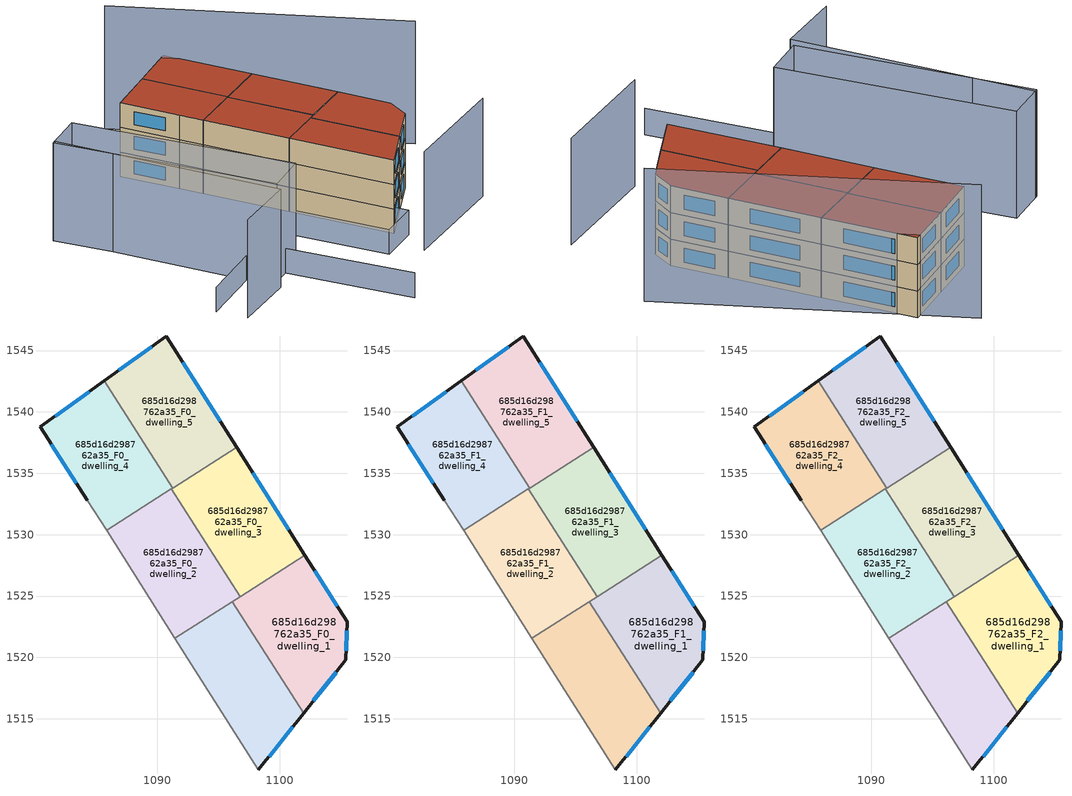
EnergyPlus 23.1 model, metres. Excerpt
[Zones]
685d16d298762a35_F0_dwelling_0
 floor ground (EU_floor_Construction): 1096.12,1524.55 1101.92,1515.45 1098.25,1510.83 1091.44,1521.57 z0
 wall outside (EU_wall_Construction): 1098.25,1510.83 1101.92,1515.45 z0:3
 wall adiabatic (EU_wall_Construction): 1091.44,1521.57 1098.25,1510.83 z0:3
 wall to 685d16d298762a35_F0_dwelling_1 (EU_wall_Construction): 1101.92,1515.45 1096.12,1524.55 z0:3
 wall to 685d16d298762a35_F0_dwelling_2 (EU_wall_Construction): 1096.12,1524.55 1091.44,1521.57 z0:3
 window (EU_Window_Construction): 1099.11,1511.92 1101.06,1514.37 z0.7:2.3
685d16d298762a35_F0_dwelling_1
 floor ground (EU_floor_Construction): 1102.03,1528.32 1105.46,1522.9 1105.38,1519.81 1101.92,1515.45 1096.12,1524.55 z0
 wall outside (EU_wall_Construction): 1101.92,1515.45 1105.38,1519.81 1105.46,1522.9 1102.03,1528.32 z0:3
 wall to 685d16d298762a35_F0_dwelling_3 (EU_wall_Construction): 1102.03,1528.32 1096.75,1524.95 z0:3
 wall to 685d16d298762a35_F0_dwelling_2 (EU_wall_Construction): 1096.75,1524.95 1096.12,1524.55 z0:3
 window (EU_Window_Construction): 1104.66,1524.17 1102.84,1527.05 / 1105.4,1520.53 1105.44,1522.17 / 1102.73,1516.47 1104.57,1518.79 z0.7:2.3
685d16d298762a35_F0_dwelling_2
 floor ground (EU_floor_Construction): 1091.16,1533.73 1096.75,1524.95 1091.44,1521.57 1085.87,1530.36 z0
 wall adiabatic (EU_wall_Construction): 1085.87,1530.36 1091.44,1521.57 z0:3
 wall to 685d16d298762a35_F0_dwelling_4 (EU_wall_Construction): 1091.16,1533.73 1085.87,1530.36 z0:3
 wall to 685d16d298762a35_F0_dwelling_3 (EU_wall_Construction): 1096.75,1524.95 1091.16,1533.73 z0:3
685d16d298762a35_F0_dwelling_3
 floor ground (EU_floor_Construction): 1096.47,1537.11 1102.03,1528.32 1096.75,1524.95 1091.16,1533.73 z0
 wall outside (EU_wall_Construction): 1102.03,1528.32 1096.47,1537.11 z0:3
 wall to 685d16d298762a35_F0_dwelling_5 (EU_wall_Construction): 1096.47,1537.11 1091.26,1533.79 z0:3
 wall to 685d16d298762a35_F0_dwelling_4 (EU_wall_Construction): 1091.26,1533.79 1091.16,1533.73 z0:3
 window (EU_Window_Construction): 1100.73,1530.38 1097.78,1535.05 z0.7:2.3
685d16d298762a35_F0_dwelling_4
 floor ground (EU_floor_Construction): 1085.69,1542.55 1091.26,1533.79 1085.87,1530.36 1084.32,1532.81 1080.45,1538.78 z0
 wall outside (EU_wall_Construction): 1085.69,1542.55 1080.45,1538.78 1084.32,1532.81 z0:3
 wall adiabatic (EU_wall_Construction): 1084.32,1532.81 1085.87,1530.36 z0:3
 wall to 685d16d298762a35_F0_dwelling_5 (EU_wall_Construction): 1091.26,1533.79 1085.69,1542.55 z0:3
 window (EU_Window_Construction): 1081.36,1537.38 1083.41,1534.21 / 1084.46,1541.66 1081.68,1539.66 z0.7:2.3
685d16d298762a35_F0_dwelling_5
 floor ground (EU_floor_Construction): 1090.73,1546.18 1096.47,1537.11 1091.26,1533.79 1085.69,1542.55 z0
 wall outside (EU_wall_Construction): 1096.47,1537.11 1090.73,1546.18 1085.69,1542.55 z0:3
 window (EU_Window_Construction): 1089.55,1545.33 1086.87,1543.4 / 1095.12,1539.24 1092.08,1544.05 z0.7:2.3
685d16d298762a35_F1_dwelling_0
 floor to 685d16d298762a35_F0_dwelling_0 (EU_floor_Construction): 1096.12,1524.55 1101.92,1515.45 1098.25,1510.83 1091.44,1521.57 z3
 wall outside (EU_wall_Construction): 1098.25,1510.83 1101.92,1515.45 z3:6
 wall adiabatic (EU_wall_Construction): 1091.44,1521.57 1098.25,1510.83 z3:6
 wall to 685d16d298762a35_F1_dwelling_1 (EU_wall_Construction): 1101.92,1515.45 1096.12,1524.55 z3:6
 wall to 685d16d298762a35_F1_dwelling_2 (EU_wall_Construction): 1096.12,1524.55 1091.44,1521.57 z3:6
 window (EU_Window_Construction): 1099.11,1511.92 1101.06,1514.37 z3.7:5.3
685d16d298762a35_F1_dwelling_1
 floor to 685d16d298762a35_F0_dwelling_1 (EU_floor_Construction): 1102.03,1528.32 1105.46,1522.9 1105.38,1519.81 1101.92,1515.45 1096.12,1524.55 z3
 wall outside (EU_wall_Construction): 1101.92,1515.45 1105.38,1519.81 1105.46,1522.9 1102.03,1528.32 z3:6
 wall to 685d16d298762a35_F1_dwelling_3 (EU_wall_Construction): 1102.03,1528.32 1096.75,1524.95 z3:6
 wall to 685d16d298762a35_F1_dwelling_2 (EU_wall_Construction): 1096.75,1524.95 1096.12,1524.55 z3:6
 window (EU_Window_Construction): 1104.66,1524.17 1102.84,1527.05 / 1105.4,1520.53 1105.44,1522.17 / 1102.73,1516.47 1104.57,1518.79 z3.7:5.3
685d16d298762a35_F1_dwelling_2
 floor to 685d16d298762a35_F0_dwelling_2 (EU_floor_Construction): 1091.16,1533.73 1096.75,1524.95 1091.44,1521.57 1085.87,1530.36 z3
 wall adiabatic (EU_wall_Construction): 1085.87,1530.36 1091.44,1521.57 z3:6
 wall to 685d16d298762a35_F1_dwelling_4 (EU_wall_Construction): 1091.16,1533.73 1085.87,1530.36 z3:6
 wall to 685d16d298762a35_F1_dwelling_3 (EU_wall_Construction): 1096.75,1524.95 1091.16,1533.73 z3:6
685d16d298762a35_F1_dwelling_3
 floor to 685d16d298762a35_F0_dwelling_3 (EU_floor_Construction): 1096.47,1537.11 1102.03,1528.32 1096.75,1524.95 1091.16,1533.73 z3
 wall outside (EU_wall_Construction): 1102.03,1528.32 1096.47,1537.11 z3:6
 wall to 685d16d298762a35_F1_dwelling_5 (EU_wall_Construction): 1096.47,1537.11 1091.26,1533.79 z3:6
 wall to 685d16d298762a35_F1_dwelling_4 (EU_wall_Construction): 1091.26,1533.79 1091.16,1533.73 z3:6
 window (EU_Window_Construction): 1100.73,1530.38 1097.78,1535.05 z3.7:5.3
685d16d298762a35_F1_dwelling_4
 floor to 685d16d298762a35_F0_dwelling_4 (EU_floor_Construction): 1085.69,1542.55 1091.26,1533.79 1085.87,1530.36 1084.32,1532.81 1080.45,1538.78 z3
 wall outside (EU_wall_Construction): 1085.69,1542.55 1080.45,1538.78 1084.32,1532.81 z3:6
 wall adiabatic (EU_wall_Construction): 1084.32,1532.81 1085.87,1530.36 z3:6
 wall to 685d16d298762a35_F1_dwelling_5 (EU_wall_Construction): 1091.26,1533.79 1085.69,1542.55 z3:6
 window (EU_Window_Construction): 1081.36,1537.38 1083.41,1534.21 / 1084.46,1541.66 1081.68,1539.66 z3.7:5.3
685d16d298762a35_F1_dwelling_5
 floor to 685d16d298762a35_F0_dwelling_5 (EU_floor_Construction): 1090.73,1546.18 1096.47,1537.11 1091.26,1533.79 1085.69,1542.55 z3
 wall outside (EU_wall_Construction): 1096.47,1537.11 1090.73,1546.18 1085.69,1542.55 z3:6
 window (EU_Window_Construction): 1089.55,1545.33 1086.87,1543.4 / 1095.12,1539.24 1092.08,1544.05 z3.7:5.3
685d16d298762a35_F2_dwelling_0
 floor to 685d16d298762a35_F1_dwelling_0 (EU_floor_Construction): 1096.12,1524.55 1101.92,1515.45 1098.25,1510.83 1091.44,1521.57 z6
 wall outside (EU_wall_Construction): 1098.25,1510.83 1101.92,1515.45 z6:9
 wall adiabatic (EU_wall_Construction): 1091.44,1521.57 1098.25,1510.83 z6:9
 wall to 685d16d298762a35_F2_dwelling_1 (EU_wall_Construction): 1101.92,1515.45 1096.12,1524.55 z6:9
 wall to 685d16d298762a35_F2_dwelling_2 (EU_wall_Construction): 1096.12,1524.55 1091.44,1521.57 z6:9
 window (EU_Window_Construction): 1099.11,1511.92 1101.06,1514.37 z6.7:8.3
 roof outside (EU_roof_Construction): 1098.25,1510.83 1101.92,1515.45 1096.12,1524.55 1091.44,1521.57 z9
685d16d298762a35_F2_dwelling_1
 floor to 685d16d298762a35_F1_dwelling_1 (EU_floor_Construction): 1102.03,1528.32 1105.46,1522.9 1105.38,1519.81 1101.92,1515.45 1096.12,1524.55 z6
 wall outside (EU_wall_Construction): 1101.92,1515.45 1105.38,1519.81 1105.46,1522.9 1102.03,1528.32 z6:9
 wall to 685d16d298762a35_F2_dwelling_3 (EU_wall_Construction): 1102.03,1528.32 1096.75,1524.95 z6:9
 wall to 685d16d298762a35_F2_dwelling_2 (EU_wall_Construction): 1096.75,1524.95 1096.12,1524.55 z6:9
 window (EU_Window_Construction): 1104.66,1524.17 1102.84,1527.05 / 1105.4,1520.53 1105.44,1522.17 / 1102.73,1516.47 1104.57,1518.79 z6.7:8.3
 roof outside (EU_roof_Construction): 1101.92,1515.45 1105.38,1519.81 1105.46,1522.9 1102.03,1528.32 1096.12,1524.55 z9
685d16d298762a35_F2_dwelling_2
 floor to 685d16d298762a35_F1_dwelling_2 (EU_floor_Construction): 1091.16,1533.73 1096.75,1524.95 1091.44,1521.57 1085.87,1530.36 z6
 wall adiabatic (EU_wall_Construction): 1085.87,1530.36 1091.44,1521.57 z6:9
 wall to 685d16d298762a35_F2_dwelling_4 (EU_wall_Construction): 1091.16,1533.73 1085.87,1530.36 z6:9
 wall to 685d16d298762a35_F2_dwelling_3 (EU_wall_Construction): 1096.75,1524.95 1091.16,1533.73 z6:9
 roof outside (EU_roof_Construction): 1096.75,1524.95 1091.16,1533.73 1085.87,1530.36 1091.44,1521.57 z9
685d16d298762a35_F2_dwelling_3
 floor to 685d16d298762a35_F1_dwelling_3 (EU_floor_Construction): 1096.47,1537.11 1102.03,1528.32 1096.75,1524.95 1091.16,1533.73 z6
 wall outside (EU_wall_Construction): 1102.03,1528.32 1096.47,1537.11 z6:9
 wall to 685d16d298762a35_F2_dwelling_5 (EU_wall_Construction): 1096.47,1537.11 1091.26,1533.79 z6:9
 wall to 685d16d298762a35_F2_dwelling_4 (EU_wall_Construction): 1091.26,1533.79 1091.16,1533.73 z6:9
 window (EU_Window_Construction): 1100.73,1530.38 1097.78,1535.05 z6.7:8.3
 roof outside (EU_roof_Construction): 1102.03,1528.32 1096.47,1537.11 1091.16,1533.73 1096.75,1524.95 z9
685d16d298762a35_F2_dwelling_4
 floor to 685d16d298762a35_F1_dwelling_4 (EU_floor_Construction): 1085.69,1542.55 1091.26,1533.79 1085.87,1530.36 1084.32,1532.81 1080.45,1538.78 z6
 wall outside (EU_wall_Construction): 1085.69,1542.55 1080.45,1538.78 1084.32,1532.81 z6:9
 wall adiabatic (EU_wall_Construction): 1084.32,1532.81 1085.87,1530.36 z6:9
 wall to 685d16d298762a35_F2_dwelling_5 (EU_wall_Construction): 1091.26,1533.79 1085.69,1542.55 z6:9
 window (EU_Window_Construction): 1081.36,1537.38 1083.41,1534.21 / 1084.46,1541.66 1081.68,1539.66 z6.7:8.3
 roof outside (EU_roof_Construction): 1091.26,1533.79 1085.69,1542.55 1080.45,1538.78 1084.32,1532.81 1085.87,1530.36 z9
685d16d298762a35_F2_dwelling_5
 floor to 685d16d298762a35_F1_dwelling_5 (EU_floor_Construction): 1090.73,1546.18 1096.47,1537.11 1091.26,1533.79 1085.69,1542.55 z6
 wall outside (EU_wall_Construction): 1096.47,1537.11 1090.73,1546.18 1085.69,1542.55 z6:9
 window (EU_Window_Construction): 1089.55,1545.33 1086.87,1543.4 / 1095.12,1539.24 1092.08,1544.05 z6.7:8.3
 roof outside (EU_roof_Construction): 1096.47,1537.11 1090.73,1546.18 1085.69,1542.55 1091.26,1533.79 z9
shading: 1098.88,1505.69 1111.39,1513.44 / 1066.09,1529.54 1080.69,1506.31 / 1080.69,1506.31 1073.62,1501.87 / 1070.16,1532.39 1085.5,1510.78 / 1085.5,1510.78 1081.12,1507.68 / 1081.12,1507.68 1065.78,1529.29 / 1065.78,1529.29 1070.16,1532.39 z0:12; 1071.53,1505.05 1081.22,1511.71 / 1081.22,1511.71 1091.76,1496.36 / 1095.12,1506.9 1079.93,1529.93 / 1079.93,1529.93 1084.31,1532.81 / 1084.31,1532.81 1099.5,1509.78 / 1099.5,1509.78 1095.12,1506.9 z0:3; 1112.03,1528.31 1085.32,1549.65 z0:15
[Building]
EU S2 Campaign: North Axis=0; Terrain=City; Solar Distribution=FullExterior
[Site:Location]
Budapest.Ferenc.Liszt.Intl.AP: Latitude=47.437; Longitude=19.256; Time Zone=1; Elevation=185
[SizingPeriod:WeatherFileDays]
AnnualSizingPeriod: Begin Month=1; Begin Day of Month=1; End Month=12; End Day of Month=31; Day of Week for Start Day=Monday; Use Weather File Daylight Saving Period=No; Use Weather File Rain and Snow Indicators=No
[MATERIAL]
EU_InternalMass_Material: Roughness=MediumRough; Thickness=0.1; Conductivity=1; Density=1800; Specific Heat=900; Thermal Absorptance=0.9; Solar Absorptance=0.7; Visible Absorptance=0.7
[MATERIAL:NOMASS] Roughness=MediumRough; Thermal Absorptance=0.9; Solar Absorptance=0.7; Visible Absorptance=0.7
Name | Thermal Resistance
EU_wall_NoMass | 0.832559
EU_roof_NoMass | 1.39638
EU_floor_NoMass | 0.872794
[WINDOWMATERIAL:SIMPLEGLAZINGSYSTEM]
EU_Window_SimpleGlazing: UFactor=2.79869; Solar Heat Gain Coefficient=0.75; Visible Transmittance=0.75
[CONSTRUCTION]
EU_wall_Construction: EU_wall_NoMass
EU_roof_Construction: EU_roof_NoMass
EU_floor_Construction: EU_floor_NoMass
EU_Window_Construction: EU_Window_SimpleGlazing
EU_InternalMass_Construction: EU_InternalMass_Material
[ZONE] Type=1; Multiplier=1; Ceiling Height=autocalculate; Floor Area=autocalculate; Part of Total Floor Area=Yes
Name | Volume
685d16d298762a35_F0_dwelling_0 | 196.048
685d16d298762a35_F1_dwelling_0; 685d16d298762a35_F2_dwelling_0; 685d16d298762a35_F0_dwelling_2; 685d16d298762a35_F1_dwelling_2; 685d16d298762a35_F2_dwelling_2 | 196.047
685d16d298762a35_F0_dwelling_1; 685d16d298762a35_F1_dwelling_1; 685d16d298762a35_F2_dwelling_1 | 196.045
685d16d298762a35_F0_dwelling_3; 685d16d298762a35_F1_dwelling_3; 685d16d298762a35_F2_dwelling_3 | 196.062
685d16d298762a35_F0_dwelling_4 | 196.042
685d16d298762a35_F1_dwelling_4; 685d16d298762a35_F2_dwelling_4 | 196.043
685d16d298762a35_F0_dwelling_5; 685d16d298762a35_F1_dwelling_5; 685d16d298762a35_F2_dwelling_5 | 196.05
[INTERNALMASS] Construction=EU_InternalMass_Construction
Name | Zone or ZoneList | Surface Area
685d16d298762a35_F0_dwelling_0_EU_InternalMass | 685d16d298762a35_F0_dwelling_0 | 65.3492
685d16d298762a35_F0_dwelling_1_EU_InternalMass | 685d16d298762a35_F0_dwelling_1 | 65.3484
685d16d298762a35_F0_dwelling_2_EU_InternalMass | 685d16d298762a35_F0_dwelling_2 | 65.3488
685d16d298762a35_F0_dwelling_3_EU_InternalMass | 685d16d298762a35_F0_dwelling_3 | 65.3539
685d16d298762a35_F0_dwelling_4_EU_InternalMass | 685d16d298762a35_F0_dwelling_4 | 65.3473
685d16d298762a35_F0_dwelling_5_EU_InternalMass | 685d16d298762a35_F0_dwelling_5 | 65.3499
685d16d298762a35_F1_dwelling_0_EU_InternalMass | 685d16d298762a35_F1_dwelling_0 | 65.3492
685d16d298762a35_F1_dwelling_1_EU_InternalMass | 685d16d298762a35_F1_dwelling_1 | 65.3484
685d16d298762a35_F1_dwelling_2_EU_InternalMass | 685d16d298762a35_F1_dwelling_2 | 65.3488
685d16d298762a35_F1_dwelling_3_EU_InternalMass | 685d16d298762a35_F1_dwelling_3 | 65.3539
685d16d298762a35_F1_dwelling_4_EU_InternalMass | 685d16d298762a35_F1_dwelling_4 | 65.3473
685d16d298762a35_F1_dwelling_5_EU_InternalMass | 685d16d298762a35_F1_dwelling_5 | 65.3499
685d16d298762a35_F2_dwelling_0_EU_InternalMass | 685d16d298762a35_F2_dwelling_0 | 65.3492
685d16d298762a35_F2_dwelling_1_EU_InternalMass | 685d16d298762a35_F2_dwelling_1 | 65.3484
685d16d298762a35_F2_dwelling_2_EU_InternalMass | 685d16d298762a35_F2_dwelling_2 | 65.3488
685d16d298762a35_F2_dwelling_3_EU_InternalMass | 685d16d298762a35_F2_dwelling_3 | 65.3539
685d16d298762a35_F2_dwelling_4_EU_InternalMass | 685d16d298762a35_F2_dwelling_4 | 65.3473
685d16d298762a35_F2_dwelling_5_EU_InternalMass | 685d16d298762a35_F2_dwelling_5 | 65.3499
[OTHEREQUIPMENT] Fuel Type=Electricity; Design Level Calculation Method=Watts/Area; Power per Zone Floor Area=1; Fraction Latent=0; Fraction Radiant=0; Fraction Lost=0; Carbon Dioxide Generation Rate=0; EndUse Subcategory=EU_Step8_InternalGains
Name | Zone or ZoneList or Space or SpaceList | Schedule
EU_Step8_InternalGain_685d16d298762a35_F0_dwelling_0_f000 | 685d16d298762a35_F0_dwelling_0 | EU_Step8_GainSchedule_685d16d298762a35_F0_dwelling_0_f000
EU_Step8_InternalGain_685d16d298762a35_F0_dwelling_1_f000 | 685d16d298762a35_F0_dwelling_1 | EU_Step8_GainSchedule_685d16d298762a35_F0_dwelling_1_f000
EU_Step8_InternalGain_685d16d298762a35_F0_dwelling_2_f000 | 685d16d298762a35_F0_dwelling_2 | EU_Step8_GainSchedule_685d16d298762a35_F0_dwelling_2_f000
EU_Step8_InternalGain_685d16d298762a35_F0_dwelling_3_f000 | 685d16d298762a35_F0_dwelling_3 | EU_Step8_GainSchedule_685d16d298762a35_F0_dwelling_3_f000
EU_Step8_InternalGain_685d16d298762a35_F0_dwelling_4_f000 | 685d16d298762a35_F0_dwelling_4 | EU_Step8_GainSchedule_685d16d298762a35_F0_dwelling_4_f000
EU_Step8_InternalGain_685d16d298762a35_F0_dwelling_5_f000 | 685d16d298762a35_F0_dwelling_5 | EU_Step8_GainSchedule_685d16d298762a35_F0_dwelling_5_f000
EU_Step8_InternalGain_685d16d298762a35_F1_dwelling_0_f000 | 685d16d298762a35_F1_dwelling_0 | EU_Step8_GainSchedule_685d16d298762a35_F1_dwelling_0_f000
EU_Step8_InternalGain_685d16d298762a35_F1_dwelling_1_f000 | 685d16d298762a35_F1_dwelling_1 | EU_Step8_GainSchedule_685d16d298762a35_F1_dwelling_1_f000
EU_Step8_InternalGain_685d16d298762a35_F1_dwelling_2_f000 | 685d16d298762a35_F1_dwelling_2 | EU_Step8_GainSchedule_685d16d298762a35_F1_dwelling_2_f000
EU_Step8_InternalGain_685d16d298762a35_F1_dwelling_3_f000 | 685d16d298762a35_F1_dwelling_3 | EU_Step8_GainSchedule_685d16d298762a35_F1_dwelling_3_f000
EU_Step8_InternalGain_685d16d298762a35_F1_dwelling_4_f000 | 685d16d298762a35_F1_dwelling_4 | EU_Step8_GainSchedule_685d16d298762a35_F1_dwelling_4_f000
EU_Step8_InternalGain_685d16d298762a35_F1_dwelling_5_f000 | 685d16d298762a35_F1_dwelling_5 | EU_Step8_GainSchedule_685d16d298762a35_F1_dwelling_5_f000
EU_Step8_InternalGain_685d16d298762a35_F2_dwelling_0_f000 | 685d16d298762a35_F2_dwelling_0 | EU_Step8_GainSchedule_685d16d298762a35_F2_dwelling_0_f000
EU_Step8_InternalGain_685d16d298762a35_F2_dwelling_1_f000 | 685d16d298762a35_F2_dwelling_1 | EU_Step8_GainSchedule_685d16d298762a35_F2_dwelling_1_f000
EU_Step8_InternalGain_685d16d298762a35_F2_dwelling_2_f000 | 685d16d298762a35_F2_dwelling_2 | EU_Step8_GainSchedule_685d16d298762a35_F2_dwelling_2_f000
EU_Step8_InternalGain_685d16d298762a35_F2_dwelling_3_f000 | 685d16d298762a35_F2_dwelling_3 | EU_Step8_GainSchedule_685d16d298762a35_F2_dwelling_3_f000
EU_Step8_InternalGain_685d16d298762a35_F2_dwelling_4_f000 | 685d16d298762a35_F2_dwelling_4 | EU_Step8_GainSchedule_685d16d298762a35_F2_dwelling_4_f000
EU_Step8_InternalGain_685d16d298762a35_F2_dwelling_5_f000 | 685d16d298762a35_F2_dwelling_5 | EU_Step8_GainSchedule_685d16d298762a35_F2_dwelling_5_f000
[ZONEVENTILATION:DESIGNFLOWRATE] Schedule=EU_AlwaysOn; Design Flow Rate Calculation Method=AirChanges/Hour; Air Changes per Hour=0.475469; Ventilation Type=Natural; Fan Pressure Rise=0; Fan Total Efficiency=1; Constant Term Coefficient=1; Temperature Term Coefficient=0; Velocity Term Coefficient=0; Velocity Squared Term Coefficient=0; Minimum Indoor Temperature=-100; Maximum Indoor Temperature=100; Delta Temperature=-100; Minimum Outdoor Temperature=-100; Maximum Outdoor Temperature=100; Maximum Wind Speed=40
Name | Zone or ZoneList or Space or SpaceList
EU_ConstantAir_685d16d298762a35_F0_dwelling_0 | 685d16d298762a35_F0_dwelling_0
EU_ConstantAir_685d16d298762a35_F0_dwelling_1 | 685d16d298762a35_F0_dwelling_1
EU_ConstantAir_685d16d298762a35_F0_dwelling_2 | 685d16d298762a35_F0_dwelling_2
EU_ConstantAir_685d16d298762a35_F0_dwelling_3 | 685d16d298762a35_F0_dwelling_3
EU_ConstantAir_685d16d298762a35_F0_dwelling_4 | 685d16d298762a35_F0_dwelling_4
EU_ConstantAir_685d16d298762a35_F0_dwelling_5 | 685d16d298762a35_F0_dwelling_5
EU_ConstantAir_685d16d298762a35_F1_dwelling_0 | 685d16d298762a35_F1_dwelling_0
EU_ConstantAir_685d16d298762a35_F1_dwelling_1 | 685d16d298762a35_F1_dwelling_1
EU_ConstantAir_685d16d298762a35_F1_dwelling_2 | 685d16d298762a35_F1_dwelling_2
EU_ConstantAir_685d16d298762a35_F1_dwelling_3 | 685d16d298762a35_F1_dwelling_3
EU_ConstantAir_685d16d298762a35_F1_dwelling_4 | 685d16d298762a35_F1_dwelling_4
EU_ConstantAir_685d16d298762a35_F1_dwelling_5 | 685d16d298762a35_F1_dwelling_5
EU_ConstantAir_685d16d298762a35_F2_dwelling_0 | 685d16d298762a35_F2_dwelling_0
EU_ConstantAir_685d16d298762a35_F2_dwelling_1 | 685d16d298762a35_F2_dwelling_1
EU_ConstantAir_685d16d298762a35_F2_dwelling_2 | 685d16d298762a35_F2_dwelling_2
EU_ConstantAir_685d16d298762a35_F2_dwelling_3 | 685d16d298762a35_F2_dwelling_3
EU_ConstantAir_685d16d298762a35_F2_dwelling_4 | 685d16d298762a35_F2_dwelling_4
EU_ConstantAir_685d16d298762a35_F2_dwelling_5 | 685d16d298762a35_F2_dwelling_5
[HVACTEMPLATE:THERMOSTAT] Constant Heating Setpoint=20; Constant Cooling Setpoint=50
EU_HeatOnly_685d16d298762a35_F0_dwelling_0; EU_HeatOnly_685d16d298762a35_F0_dwelling_1; EU_HeatOnly_685d16d298762a35_F0_dwelling_2; EU_HeatOnly_685d16d298762a35_F0_dwelling_3; EU_HeatOnly_685d16d298762a35_F0_dwelling_4; EU_HeatOnly_685d16d298762a35_F0_dwelling_5; EU_HeatOnly_685d16d298762a35_F1_dwelling_0; EU_HeatOnly_685d16d298762a35_F1_dwelling_1; EU_HeatOnly_685d16d298762a35_F1_dwelling_2; EU_HeatOnly_685d16d298762a35_F1_dwelling_3; EU_HeatOnly_685d16d298762a35_F1_dwelling_4; EU_HeatOnly_685d16d298762a35_F1_dwelling_5; EU_HeatOnly_685d16d298762a35_F2_dwelling_0; EU_HeatOnly_685d16d298762a35_F2_dwelling_1; EU_HeatOnly_685d16d298762a35_F2_dwelling_2; EU_HeatOnly_685d16d298762a35_F2_dwelling_3; EU_HeatOnly_685d16d298762a35_F2_dwelling_4; EU_HeatOnly_685d16d298762a35_F2_dwelling_5
[HVACTEMPLATE:ZONE:IDEALLOADSAIRSYSTEM] System Availability Schedule=EU_AlwaysOn; Maximum Heating Supply Air Temperature=50; Minimum Cooling Supply Air Temperature=13; Maximum Heating Supply Air Humidity Ratio=0.0156; Minimum Cooling Supply Air Humidity Ratio=0.0077; Heating Limit=NoLimit; Cooling Limit=NoLimit; Heating Availability Schedule=EU_AlwaysOn; Cooling Availability Schedule=EU_CoolingOff; Dehumidification Control Type=ConstantSensibleHeatRatio; Cooling Sensible Heat Ratio=0.7; Dehumidification Setpoint=60; Humidification Control Type=None; Humidification Setpoint=30; Outdoor Air Method=None; Outdoor Air Flow Rate per Person=0.00944; Outdoor Air Flow Rate per Zone Floor Area=0; Outdoor Air Flow Rate per Zone=0; Demand Controlled Ventilation Type=None; Outdoor Air Economizer Type=NoEconomizer; Heat Recovery Type=None; Sensible Heat Recovery Effectiveness=0.7; Latent Heat Recovery Effectiveness=0.65
Name | Template Thermostat
685d16d298762a35_F0_dwelling_0 | EU_HeatOnly_685d16d298762a35_F0_dwelling_0
685d16d298762a35_F0_dwelling_1 | EU_HeatOnly_685d16d298762a35_F0_dwelling_1
685d16d298762a35_F0_dwelling_2 | EU_HeatOnly_685d16d298762a35_F0_dwelling_2
685d16d298762a35_F0_dwelling_3 | EU_HeatOnly_685d16d298762a35_F0_dwelling_3
685d16d298762a35_F0_dwelling_4 | EU_HeatOnly_685d16d298762a35_F0_dwelling_4
685d16d298762a35_F0_dwelling_5 | EU_HeatOnly_685d16d298762a35_F0_dwelling_5
685d16d298762a35_F1_dwelling_0 | EU_HeatOnly_685d16d298762a35_F1_dwelling_0
685d16d298762a35_F1_dwelling_1 | EU_HeatOnly_685d16d298762a35_F1_dwelling_1
685d16d298762a35_F1_dwelling_2 | EU_HeatOnly_685d16d298762a35_F1_dwelling_2
685d16d298762a35_F1_dwelling_3 | EU_HeatOnly_685d16d298762a35_F1_dwelling_3
685d16d298762a35_F1_dwelling_4 | EU_HeatOnly_685d16d298762a35_F1_dwelling_4
685d16d298762a35_F1_dwelling_5 | EU_HeatOnly_685d16d298762a35_F1_dwelling_5
685d16d298762a35_F2_dwelling_0 | EU_HeatOnly_685d16d298762a35_F2_dwelling_0
685d16d298762a35_F2_dwelling_1 | EU_HeatOnly_685d16d298762a35_F2_dwelling_1
685d16d298762a35_F2_dwelling_2 | EU_HeatOnly_685d16d298762a35_F2_dwelling_2
685d16d298762a35_F2_dwelling_3 | EU_HeatOnly_685d16d298762a35_F2_dwelling_3
685d16d298762a35_F2_dwelling_4 | EU_HeatOnly_685d16d298762a35_F2_dwelling_4
685d16d298762a35_F2_dwelling_5 | EU_HeatOnly_685d16d298762a35_F2_dwelling_5
[SIZING:ZONE] Zone Cooling Design Supply Air Temperature Input Method=SupplyAirTemperature; Zone Cooling Design Supply Air Temperature=13; Zone Heating Design Supply Air Temperature Input Method=SupplyAirTemperature; Zone Heating Design Supply Air Temperature=50; Zone Cooling Design Supply Air Humidity Ratio=0.008; Zone Heating Design Supply Air Humidity Ratio=0.008; Cooling Design Air Flow Method=DesignDay; Cooling Design Air Flow Rate=0; Cooling Minimum Air Flow per Zone Floor Area=0.000762; Cooling Minimum Air Flow=0; Cooling Minimum Air Flow Fraction=0.2; Heating Design Air Flow Method=DesignDay; Heating Design Air Flow Rate=0; Heating Maximum Air Flow per Zone Floor Area=0.002032; Heating Maximum Air Flow=0.141576; Heating Maximum Air Flow Fraction=0.3; Account for Dedicated Outdoor Air System=No; Dedicated Outdoor Air System Control Strategy=NeutralSupplyAir; Dedicated Outdoor Air Low Setpoint Temperature for Design=autosize; Dedicated Outdoor Air High Setpoint Temperature for Design=autosize; Zone Load Sizing Method=Sensible Load Only No Latent Load; Zone Latent Cooling Design Supply Air Humidity Ratio Input Method=HumidityRatioDifference; Zone Cooling Design Supply Air Humidity Ratio Difference=0.005; Zone Latent Heating Design Supply Air Humidity Ratio Input Method=HumidityRatioDifference; Zone Humidification Design Supply Air Humidity Ratio Difference=0.005
685d16d298762a35_F0_dwelling_0; 685d16d298762a35_F0_dwelling_1; 685d16d298762a35_F0_dwelling_2; 685d16d298762a35_F0_dwelling_3; 685d16d298762a35_F0_dwelling_4; 685d16d298762a35_F0_dwelling_5; 685d16d298762a35_F1_dwelling_0; 685d16d298762a35_F1_dwelling_1; 685d16d298762a35_F1_dwelling_2; 685d16d298762a35_F1_dwelling_3; 685d16d298762a35_F1_dwelling_4; 685d16d298762a35_F1_dwelling_5; 685d16d298762a35_F2_dwelling_0; 685d16d298762a35_F2_dwelling_1; 685d16d298762a35_F2_dwelling_2; 685d16d298762a35_F2_dwelling_3; 685d16d298762a35_F2_dwelling_4; 685d16d298762a35_F2_dwelling_5
[SCHEDULE:CONSTANT]
Name | Hourly Value
EU_AlwaysOn | 1
EU_CoolingOff | 0
[SCHEDULE:FILE] Column Number=1; Rows to Skip at Top=0; Number of Hours of Data=8760; Column Separator=Comma; Interpolate to Timestep=No; Minutes per Item=60; Adjust Schedule for Daylight Savings=Yes
Name | File
EU_Step8_GainSchedule_685d16d298762a35_F0_dwelling_0_f000 | ../../schedules/685d16d298762a35/685d16d298762a35_F0_dwelling_0_f000_gain.csv
EU_Step8_GainSchedule_685d16d298762a35_F0_dwelling_1_f000 | ../../schedules/685d16d298762a35/685d16d298762a35_F0_dwelling_1_f000_gain.csv
EU_Step8_GainSchedule_685d16d298762a35_F0_dwelling_2_f000 | ../../schedules/685d16d298762a35/685d16d298762a35_F0_dwelling_2_f000_gain.csv
EU_Step8_GainSchedule_685d16d298762a35_F0_dwelling_3_f000 | ../../schedules/685d16d298762a35/685d16d298762a35_F0_dwelling_3_f000_gain.csv
EU_Step8_GainSchedule_685d16d298762a35_F0_dwelling_4_f000 | ../../schedules/685d16d298762a35/685d16d298762a35_F0_dwelling_4_f000_gain.csv
EU_Step8_GainSchedule_685d16d298762a35_F0_dwelling_5_f000 | ../../schedules/685d16d298762a35/685d16d298762a35_F0_dwelling_5_f000_gain.csv
EU_Step8_GainSchedule_685d16d298762a35_F1_dwelling_0_f000 | ../../schedules/685d16d298762a35/685d16d298762a35_F1_dwelling_0_f000_gain.csv
EU_Step8_GainSchedule_685d16d298762a35_F1_dwelling_1_f000 | ../../schedules/685d16d298762a35/685d16d298762a35_F1_dwelling_1_f000_gain.csv
EU_Step8_GainSchedule_685d16d298762a35_F1_dwelling_2_f000 | ../../schedules/685d16d298762a35/685d16d298762a35_F1_dwelling_2_f000_gain.csv
EU_Step8_GainSchedule_685d16d298762a35_F1_dwelling_3_f000 | ../../schedules/685d16d298762a35/685d16d298762a35_F1_dwelling_3_f000_gain.csv
EU_Step8_GainSchedule_685d16d298762a35_F1_dwelling_4_f000 | ../../schedules/685d16d298762a35/685d16d298762a35_F1_dwelling_4_f000_gain.csv
EU_Step8_GainSchedule_685d16d298762a35_F1_dwelling_5_f000 | ../../schedules/685d16d298762a35/685d16d298762a35_F1_dwelling_5_f000_gain.csv
EU_Step8_GainSchedule_685d16d298762a35_F2_dwelling_0_f000 | ../../schedules/685d16d298762a35/685d16d298762a35_F2_dwelling_0_f000_gain.csv
EU_Step8_GainSchedule_685d16d298762a35_F2_dwelling_1_f000 | ../../schedules/685d16d298762a35/685d16d298762a35_F2_dwelling_1_f000_gain.csv
EU_Step8_GainSchedule_685d16d298762a35_F2_dwelling_2_f000 | ../../schedules/685d16d298762a35/685d16d298762a35_F2_dwelling_2_f000_gain.csv
EU_Step8_GainSchedule_685d16d298762a35_F2_dwelling_3_f000 | ../../schedules/685d16d298762a35/685d16d298762a35_F2_dwelling_3_f000_gain.csv
EU_Step8_GainSchedule_685d16d298762a35_F2_dwelling_4_f000 | ../../schedules/685d16d298762a35/685d16d298762a35_F2_dwelling_4_f000_gain.csv
EU_Step8_GainSchedule_685d16d298762a35_F2_dwelling_5_f000 | ../../schedules/685d16d298762a35/685d16d298762a35_F2_dwelling_5_f000_gain.csv
